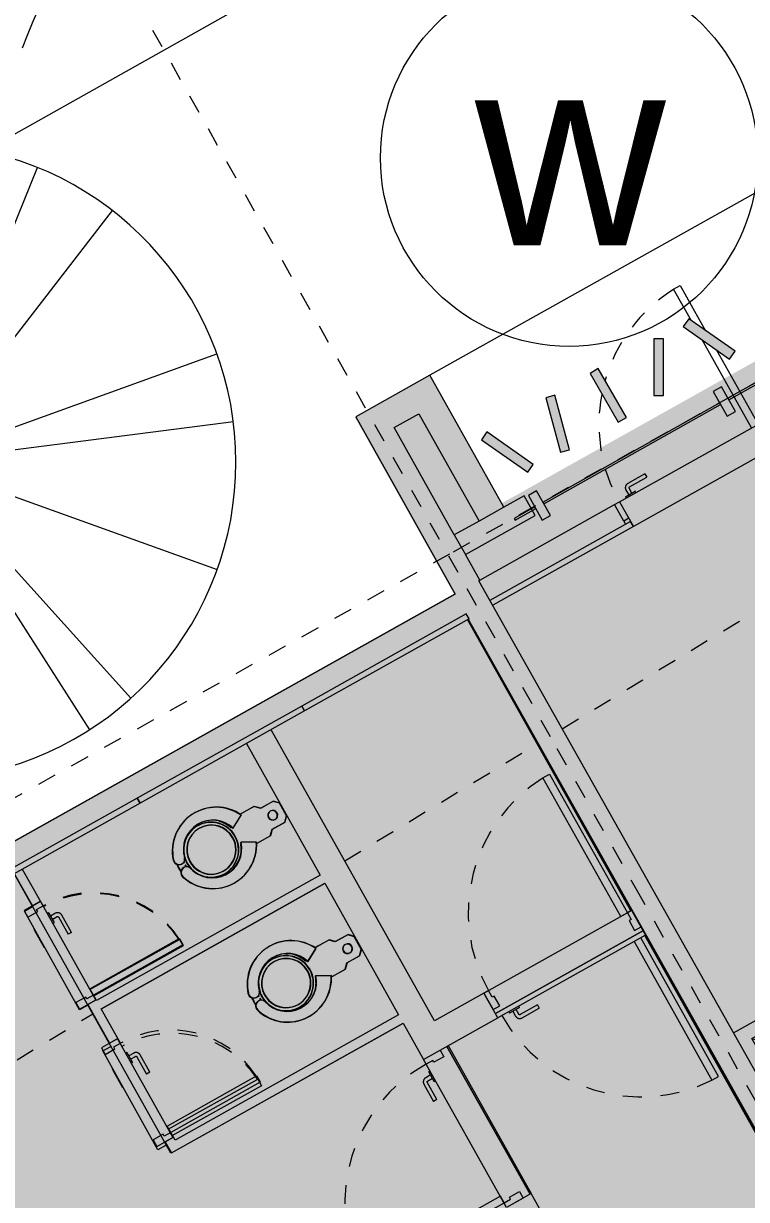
# Model space of a CAD drawing. Header units: metres. Extents: x -16.5 to 80.2, y 17.9 to 114.6.
# Drawn here: x -3.39 to 0.44, y 53.1 to 59.34 of the extents above; entities that cross this region are included whole.
import ezdxf

# ---------------------------------------------------------------- set-up
doc = ezdxf.new("R2010")
doc.units = ezdxf.units.M
for name, pattern in [('IMPORT-HIDDEN2 _2_', [0.023813, 0.015875, -0.007938]), ('LineaDiscontinua-1_5mm', [0.003, 0.0015, -0.0015]), ('LíneaDeRejilla', [0.021, 0.012, -0.003, 0.003, -0.003])]:
    doc.linetypes.add(name, pattern=pattern)
for name, color, linetype, lineweight in [('00_VIA LOCAL LOTE A SEGREGAR', 253, 'Continuous', 5), ('A-DETL-3', 151, 'Continuous', 5), ('A-DETL-GENF', 92, 'Continuous', 5), ('A-GLAZ-CURT', 52, 'Continuous', 9), ('A-GLAZ-CWMG', 51, 'Continuous', 13), ('A-MURO', 113, 'Continuous', 9), ('A-MURO-ACHU', 111, 'Continuous', 9), ('A-PISO', 51, 'Continuous', 9), ('A-PSAJ-ARBOL', 71, 'Continuous', 5), ('A-PUER', 31, 'Continuous', 5), ('A-PUER-MARC', 31, 'Continuous', 5), ('A-VENT', 1, 'Continuous', 5), ('A-VENT-CORT', 52, 'Continuous', 5), ('A-VENT-CORT-MARC', 51, 'Continuous', 5), ('A-WALL', 113, 'Continuous', 18), ('A07-PROYECCION-01', 8, 'IMPORT-HIDDEN2 _2_', 5), ('H-HID-APAR', 6, 'Continuous', 5), ('S-REJI', 1, 'Continuous', 5), ('S-REJI-IDEN', 1, 'Continuous', 5)]:
    doc.layers.add(name, color=color, linetype=linetype, lineweight=lineweight)
doc.styles.add('Arial_5', font='arial.ttf', dxfattribs={"height": 1})

# ---------------------------------------------------------------- blocks, each defined once
blk = doc.blocks.new('Puerta-Batiente-ConVentanaSuperior - 900x2200-HojaConDilataciones_3_-1594236-Nivel 2')
at = {"layer": 'A-PUER'}
for p, q in [((-0.382, 0.919), (-0.422, 0.919)), ((-0.422, 0.919), (-0.422, 0.075)), ((-0.382, 0.075), (-0.382, 0.919))]:
    blk.add_line(p, q, dxfattribs=at)
at = {"layer": 'A-PUER', "linetype": 'LineaDiscontinua-1_5mm'}
blk.add_arc((-0.422, 0.075), 0.844, 360, 87.28354, dxfattribs=at)
blk = doc.blocks.new('Manija-Horizontal-SinCerradura - 120-1587943-Nivel 2')
at = {"layer": 'A-PUER'}
for p, q in [((0.12, 0), (0.12, -0.008)), ((0.18, -0.008), (0.18, 0)), ((0.12, -0.008), (0.124, -0.008)), ((0.18, -0.008), (0.12, -0.008)), ((0.14, -0.008), (0.14, -0.038)), ((0.16, -0.038), (0.16, -0.008)), ((0.27, -0.043), (0.165, -0.043)), ((0.176, -0.008), (0.18, -0.008)), ((0.27, -0.043), (0.27, -0.063)), ((0.165, -0.063), (0.27, -0.063))]:
    blk.add_line(p, q, dxfattribs=at)
at = {"layer": 'A-PUER', "flags": 128}
for points in [[(0.14, -0.038), (0.14, -0.039), (0.1401, -0.04), (0.1402, -0.041), (0.1403, -0.042), (0.1405, -0.043), (0.1407, -0.0439), (0.141, -0.0449), (0.1413, -0.0459), (0.1416, -0.0468), (0.142, -0.0477), (0.1424, -0.0486), (0.1428, -0.0495), (0.1433, -0.0504), (0.1438, -0.0513), (0.1444, -0.0521), (0.1449, -0.0529), (0.1456, -0.0537), (0.1462, -0.0545), (0.1469, -0.0552), (0.1476, -0.0559), (0.1483, -0.0566), (0.1491, -0.0573), (0.1499, -0.0579), (0.1507, -0.0585), (0.1515, -0.059), (0.1523, -0.0596), (0.1532, -0.06), (0.1541, -0.0605), (0.155, -0.0609), (0.1559, -0.0613), (0.1569, -0.0616), (0.1578, -0.062), (0.1588, -0.0622), (0.1598, -0.0624), (0.1608, -0.0626), (0.1617, -0.0628), (0.1627, -0.0629), (0.1637, -0.063), (0.1647, -0.063), (0.165, -0.063)], [(0.165, -0.043), (0.1648, -0.043), (0.1646, -0.043), (0.1644, -0.043), (0.1642, -0.0429), (0.164, -0.0429), (0.1638, -0.0429), (0.1636, -0.0428), (0.1634, -0.0427), (0.1632, -0.0427), (0.1631, -0.0426), (0.1629, -0.0425), (0.1627, -0.0424), (0.1625, -0.0423), (0.1623, -0.0422), (0.1622, -0.0421), (0.162, -0.042), (0.1619, -0.0419), (0.1617, -0.0418), (0.1616, -0.0416), (0.1614, -0.0415), (0.1613, -0.0413), (0.1611, -0.0412), (0.161, -0.041), (0.1609, -0.0409), (0.1608, -0.0407), (0.1607, -0.0405), (0.1606, -0.0404), (0.1605, -0.0402), (0.1604, -0.04), (0.1603, -0.0398), (0.1603, -0.0396), (0.1602, -0.0394), (0.1602, -0.0392), (0.1601, -0.039), (0.1601, -0.0388), (0.16, -0.0387), (0.16, -0.0385), (0.16, -0.0383), (0.16, -0.0381), (0.16, -0.038)]]:
    blk.add_lwpolyline(points, dxfattribs=at)
blk = doc.blocks.new('Puerta-Batiente-HojaLisa - 600x1_400-V44-Nivel 2')
at = {"layer": 'A-PUER'}
for p, q in [((-0.272, -0.569), (-0.272, -0.025)), ((-0.232, -0.025), (-0.232, -0.569)), ((-0.232, -0.569), (-0.272, -0.569))]:
    blk.add_line(p, q, dxfattribs=at)
at = {"layer": 'A-PUER', "linetype": 'LineaDiscontinua-1_5mm'}
blk.add_arc((-0.272, -0.025), 0.544, 274.21673, 0, dxfattribs=at)
at = {"layer": 'A-PUER-MARC'}
for p, q in [((-0.3, 0.025), (-0.3, 0.075)), ((-0.3, 0.075), (0.3, 0.075)), ((0.3, 0.075), (0.3, 0.025))]:
    blk.add_line(p, q, dxfattribs=at)
blk = doc.blocks.new('Manija-Horizontal-SinCerradura - 120-1041475-Nivel 2')
at = {"layer": 'A-PUER'}
for p, q in [((0.27, 0.063), (0.165, 0.063)), ((0.27, 0.063), (0.27, 0.043)), ((0.12, 0.008), (0.12, 0)), ((0.12, 0.008), (0.18, 0.008)), ((0.124, 0.008), (0.12, 0.008)), ((0.14, 0.038), (0.14, 0.008)), ((0.16, 0.008), (0.16, 0.038)), ((0.165, 0.043), (0.27, 0.043)), ((0.18, 0.008), (0.176, 0.008)), ((0.18, 0), (0.18, 0.008))]:
    blk.add_line(p, q, dxfattribs=at)
at = {"layer": 'A-PUER', "flags": 128}
for points in [[(0.165, 0.063), (0.164, 0.063), (0.163, 0.0629), (0.162, 0.0628), (0.161, 0.0627), (0.16, 0.0625), (0.1591, 0.0623), (0.1581, 0.062), (0.1571, 0.0617), (0.1562, 0.0614), (0.1553, 0.061), (0.1544, 0.0606), (0.1535, 0.0602), (0.1526, 0.0597), (0.1517, 0.0592), (0.1509, 0.0586), (0.1501, 0.0581), (0.1493, 0.0574), (0.1485, 0.0568), (0.1478, 0.0561), (0.1471, 0.0554), (0.1464, 0.0547), (0.1457, 0.0539), (0.1451, 0.0531), (0.1445, 0.0523), (0.144, 0.0515), (0.1434, 0.0507), (0.143, 0.0498), (0.1425, 0.0489), (0.1421, 0.048), (0.1417, 0.0471), (0.1414, 0.0461), (0.141, 0.0452), (0.1408, 0.0442), (0.1406, 0.0432), (0.1404, 0.0422), (0.1402, 0.0413), (0.1401, 0.0403), (0.14, 0.0393), (0.14, 0.0383), (0.14, 0.038)], [(0.16, 0.038), (0.16, 0.0382), (0.16, 0.0384), (0.16, 0.0386), (0.1601, 0.0388), (0.1601, 0.039), (0.1601, 0.0392), (0.1602, 0.0394), (0.1603, 0.0396), (0.1603, 0.0398), (0.1604, 0.0399), (0.1605, 0.0401), (0.1606, 0.0403), (0.1607, 0.0405), (0.1608, 0.0407), (0.1609, 0.0408), (0.161, 0.041), (0.1611, 0.0411), (0.1612, 0.0413), (0.1614, 0.0414), (0.1615, 0.0416), (0.1617, 0.0417), (0.1618, 0.0419), (0.162, 0.042), (0.1621, 0.0421), (0.1623, 0.0422), (0.1625, 0.0423), (0.1626, 0.0424), (0.1628, 0.0425), (0.163, 0.0426), (0.1632, 0.0427), (0.1634, 0.0427), (0.1636, 0.0428), (0.1638, 0.0428), (0.164, 0.0429), (0.1642, 0.0429), (0.1643, 0.043), (0.1645, 0.043), (0.1647, 0.043), (0.1649, 0.043), (0.165, 0.043)]]:
    blk.add_lwpolyline(points, dxfattribs=at)
blk = doc.blocks.new('Manija-Horizontal-SinCerradura - 120-V15-Nivel 2')
at = {"layer": 'A-PUER'}
for p in [(0.27, -0.0601), (0.165, -0.063)]:
    blk.add_line(p, (0.27, -0.063), dxfattribs=at)
at = {"layer": 'A-PUER', "flags": 128}
blk.add_lwpolyline([(0.1532, -0.06), (0.1541, -0.0605), (0.155, -0.0609), (0.1559, -0.0613), (0.1569, -0.0616), (0.1578, -0.062), (0.1588, -0.0622), (0.1598, -0.0624), (0.1608, -0.0626), (0.1617, -0.0628), (0.1627, -0.0629), (0.1637, -0.063), (0.1647, -0.063), (0.165, -0.063)], dxfattribs=at)
blk = doc.blocks.new('M_Water Closet - Flush Valve - Floor Mounted - Public - 6_1 Lpf-V47-Nivel 2')
at = {"layer": 'H-HID-APAR'}
for p, q in [((-0.0381, 0), (-0.0635, -0.0254)), ((-0.0635, -0.0254), (-0.0635, -0.1016)), ((0.0635, -0.0254), (0.0381, 0)), ((0.0635, -0.1016), (0.0635, -0.0254)), ((-0.0635, -0.1016), (-0.0889, -0.127)), ((0.0889, -0.127), (0.0635, -0.1016)), ((-0.0889, -0.127), (-0.0889, -0.2127)), ((0.0889, -0.2127), (0.0889, -0.127)), ((-0.0429, -0.281), (-0.0825, -0.2088)), ((0.0826, -0.2088), (0.0429, -0.281)), ((-0.0063, -0.5968), (-0.0127, -0.5964))]:
    blk.add_line(p, q, dxfattribs=at)
at = {"layer": 'H-HID-APAR', "flags": 128}
for points in [[(-0.1113, -0.3249), (-0.1072, -0.3211), (-0.1025, -0.3169), (-0.0975, -0.3129), (-0.0924, -0.3091), (-0.0872, -0.3055), (-0.0818, -0.3021), (-0.0763, -0.299), (-0.0707, -0.296), (-0.065, -0.2933), (-0.0591, -0.2908), (-0.0532, -0.2886), (-0.0508, -0.2877)], [(0.0508, -0.2877), (0.0568, -0.2899), (0.0627, -0.2923), (0.0684, -0.2949), (0.0741, -0.2978), (0.0797, -0.3008), (0.0851, -0.3041), (0.0904, -0.3076), (0.0955, -0.3114), (0.1005, -0.3153), (0.1054, -0.3194), (0.11, -0.3237)], [(0.0142, -0.5962), (0.0089, -0.5967), (0.0025, -0.5969)]]:
    blk.add_lwpolyline(points, dxfattribs=at)
at = {"layer": 'H-HID-APAR'}
for centre, radius, start, end in [((0, -0.0635), 0.0254, 360, 180), ((0, -0.0635), 0.0254, 180, 360), ((0.0187, -0.4177), 0.2322, 115.8609, 252.57414), ((-0.0187, -0.4177), 0.2322, 287.42586, 64.1391), ((0.0024, -0.4294), 0.1552, 106.96329, 257.03671), ((0, -0.4382), 0.146, 0, 180), ((0, -0.4366), 0.1302, 90, 270), ((0, -0.4382), 0.1461, 119.33845, 123.43346), ((0, -0.4382), 0.1461, 104.04286, 108.5788), ((0, -0.4366), 0.1302, 270, 90), ((-0.0024, -0.4294), 0.1552, 282.96329, 73.03671), ((0, -0.4382), 0.146, 71.4212, 75.95714), ((0, -0.4382), 0.146, 56.56654, 61.88106), ((0, -0.4382), 0.1461, 146.59153, 151.90112), ((0, -0.4382), 0.1461, 132.2685, 137.75398), ((0, -0.4382), 0.146, 42.24602, 47.7315), ((0, -0.4382), 0.146, 28.09888, 33.40847), ((0, -0.4382), 0.1461, 161.44192, 165.97071), ((0, -0.4382), 0.1461, 14.02929, 18.55808), ((0, -0.4382), 0.1461, 180, 238.35838), ((0, -0.4382), 0.146, 301.64162, 0), ((0, -0.4382), 0.1461, 240.61494, 251.15914), ((-0.0416, -0.61), 0.0307, 252.57414, 72.57414), ((0, -0.4382), 0.146, 255.85513, 284.14487), ((0.0416, -0.61), 0.0307, 107.42586, 287.42586), ((0, -0.4382), 0.146, 288.84086, 299.38506), ((0, -0.4382), 0.1968, 263.5978, 276.4022)]:
    blk.add_arc(centre, radius, start, end, dxfattribs=at)
blk = doc.blocks.new('M_Water Closet - Flush Valve - Floor Mounted - Public - 6_1 Lpf-V48-Nivel 2')
at = {"layer": 'H-HID-APAR'}
for p, q in [((-0.0381, 0), (-0.0635, -0.0254)), ((-0.0635, -0.0254), (-0.0635, -0.1016)), ((0.0635, -0.0254), (0.0381, 0)), ((0.0635, -0.1016), (0.0635, -0.0254)), ((-0.0635, -0.1016), (-0.0889, -0.127)), ((0.0889, -0.127), (0.0635, -0.1016)), ((-0.0889, -0.127), (-0.0889, -0.2127)), ((0.0889, -0.2127), (0.0889, -0.127)), ((-0.0429, -0.281), (-0.0825, -0.2088)), ((0.0826, -0.2088), (0.0429, -0.281)), ((-0.0063, -0.5968), (-0.0127, -0.5964))]:
    blk.add_line(p, q, dxfattribs=at)
at = {"layer": 'H-HID-APAR', "flags": 128}
for points in [[(-0.1113, -0.3249), (-0.1072, -0.3211), (-0.1025, -0.3169), (-0.0975, -0.3129), (-0.0924, -0.3091), (-0.0872, -0.3055), (-0.0818, -0.3021), (-0.0763, -0.299), (-0.0707, -0.296), (-0.065, -0.2933), (-0.0591, -0.2908), (-0.0532, -0.2886), (-0.0508, -0.2877)], [(0.0508, -0.2877), (0.0568, -0.2899), (0.0627, -0.2923), (0.0684, -0.2949), (0.0741, -0.2978), (0.0797, -0.3008), (0.0851, -0.3041), (0.0904, -0.3076), (0.0955, -0.3114), (0.1005, -0.3153), (0.1054, -0.3194), (0.11, -0.3237)], [(0.0142, -0.5962), (0.0089, -0.5967), (0.0025, -0.5969)]]:
    blk.add_lwpolyline(points, dxfattribs=at)
at = {"layer": 'H-HID-APAR'}
for centre, radius, start, end in [((0, -0.0635), 0.0254, 360, 180), ((0, -0.0635), 0.0254, 180, 360), ((0.0187, -0.4177), 0.2322, 115.8609, 252.57414), ((-0.0187, -0.4177), 0.2322, 287.42586, 64.1391), ((0.0024, -0.4294), 0.1552, 106.96329, 257.03671), ((0, -0.4382), 0.146, 0, 180), ((0, -0.4366), 0.1302, 90, 270), ((0, -0.4382), 0.1461, 118.11894, 122.92258), ((0, -0.4382), 0.1461, 104.04286, 108.5788), ((0, -0.4366), 0.1302, 270, 90), ((-0.0024, -0.4294), 0.1552, 282.96329, 73.03671), ((0, -0.4382), 0.146, 71.4212, 75.95714), ((0, -0.4382), 0.146, 56.56654, 61.88106), ((0, -0.4382), 0.1461, 146.59153, 151.90112), ((0, -0.4382), 0.1461, 132.2685, 137.75398), ((0, -0.4382), 0.146, 42.24602, 47.7315), ((0, -0.4382), 0.1461, 28.09888, 33.40847), ((0, -0.4382), 0.1461, 161.44192, 165.97071), ((0, -0.4382), 0.1461, 14.02929, 18.55808), ((0, -0.4382), 0.1461, 180, 238.35838), ((0, -0.4382), 0.146, 301.64162, 0), ((0, -0.4382), 0.1461, 240.61494, 251.15914), ((-0.0416, -0.61), 0.0307, 252.57414, 72.57414), ((0, -0.4382), 0.146, 255.85513, 283.53481), ((0.0416, -0.61), 0.0307, 107.42586, 287.42586), ((0, -0.4382), 0.146, 288.84086, 299.38506), ((0, -0.4382), 0.1968, 263.5978, 276.4022)]:
    blk.add_arc(centre, radius, start, end, dxfattribs=at)
blk = doc.blocks.new('Puerta-Batiente-HojaLisa - 900x2200-V53-Nivel 2')
at = {"layer": 'A-PUER'}
for p, q in [((-0.422, -0.5285), (-0.422, -0.075)), ((-0.382, -0.075), (-0.382, -0.6115)), ((-0.422, -0.919), (-0.422, -0.6436)), ((-0.382, -0.7267), (-0.382, -0.919)), ((-0.382, -0.919), (-0.422, -0.919))]:
    blk.add_line(p, q, dxfattribs=at)
at = {"layer": 'A-PUER', "linetype": 'LineaDiscontinua-1_5mm'}
for start, end in [(319.96532, 0), (272.71646, 315.10172)]:
    blk.add_arc((-0.422, -0.075), 0.844, start, end, dxfattribs=at)
at = {"layer": 'A-PUER-MARC'}
for p, q in [((0.4197, 0.025), (0.45, 0.025)), ((0.45, 0.025), (0.45, -0.075)), ((0.45, -0.075), (0.4197, -0.075))]:
    blk.add_line(p, q, dxfattribs=at)
blk = doc.blocks.new('Ventana-1Cuerpo-Proyectante - 1000x500-1741206-Nivel 2')
at = {"layer": 'A-VENT'}
for p, q in [((-0.5, 0.075), (0.3551, 0.075)), ((-0.5, 0.075), (-0.5, 0.045)), ((-0.5, 0.045), (0.3552, 0.045))]:
    blk.add_line(p, q, dxfattribs=at)
blk = doc.blocks.new('M_Shower Stall-2D - poceta canecas-1754434-Nivel 2')
at = {"layer": 'H-HID-APAR'}
for p, q in [((0.0045, 0.8), (0.8, 0.8)), ((0.8, 0.8), (0.8, 0)), ((0.075, 0.725), (0.3711, 0.4289)), ((0.075, 0.075), (0.075, 0.725)), ((0.075, 0.725), (0.725, 0.725)), ((0.725, 0.725), (0.4289, 0.4289)), ((0.725, 0.725), (0.725, 0.075)), ((0.3724, 0.3724), (0.075, 0.075)), ((0.4276, 0.3724), (0.725, 0.075)), ((0.725, 0.075), (0.075, 0.075)), ((0.8, 0), (0.0058, 0))]:
    blk.add_line(p, q, dxfattribs=at)
for start, end in [(360, 180), (180, 360)]:
    blk.add_arc((0.4, 0.4), 0.04, start, end, dxfattribs=at)
blk = doc.blocks.new('DISPOSICIÓN URBANA JARDIN_dwg-1215257-Nivel 2')
at = {"layer": '00_VIA LOCAL LOTE A SEGREGAR', "color": 254}
blk.add_arc((46.4035, 69.3806), 7, 151.48686, 188.62889, dxfattribs=at)
at = {"layer": 'A07-PROYECCION-01', "color": 254}
for p, q in [((43.7807, 66.6664), (44.6106, 68.2069)), ((43.1406, 65.478), (43.7074, 66.5302)), ((41.7025, 62.8084), (42.399, 64.1014))]:
    blk.add_line(p, q, dxfattribs=at)
blk = doc.blocks.new('M_RPC Tree - Deciduous - Scarlet Oak - 6 mts-V100-Nivel 2')
at = {"layer": 'A-PSAJ-ARBOL'}
for q in [(-0.2391, 1.6695), (-0.5395, 1.5979), (0.6341, 1.5628), (-0.8483, 1.4577), (1.0322, 1.3338), (-1.3227, 1.0464), (-1.4088, 0.9271), (1.5855, 0.5751), (1.6727, 0.2154), (-1.6084, -0.4832), (-1.2773, -1.1013), (-1.1555, -1.2285), (-0.2396, -1.6694), (0.9105, -1.4196), (1.1293, -1.2526), (1.5873, -0.5699)]:
    blk.add_line((0, 0), q, dxfattribs=at)
for start, end in [(360, 162.8854), (197.1146, 360)]:
    blk.add_arc((0, 0), 1.6865, start, end, dxfattribs=at)
blk = doc.blocks.new('Puerta-Batiente-HojaLisa - 900x2200-V89-Nivel 2')
at = {"layer": 'A-PUER'}
for p, q in [((-0.422, -0.919), (-0.422, -0.075)), ((-0.422, -0.075), (-0.382, -0.075)), ((-0.382, -0.075), (-0.382, -0.919)), ((-0.382, -0.919), (-0.422, -0.919))]:
    blk.add_line(p, q, dxfattribs=at)
at = {"layer": 'A-PUER', "linetype": 'LineaDiscontinua-1_5mm'}
blk.add_arc((-0.422, -0.075), 0.844, 272.71646, 0, dxfattribs=at)
at = {"layer": 'A-PUER-MARC', "lineweight": 9}
for p, q in [((-0.41, 0.025), (-0.45, 0.025)), ((-0.45, 0.025), (-0.45, -0.075)), ((-0.41, -0.035), (-0.41, 0.025)), ((0.45, 0.025), (0.41, 0.025)), ((0.41, 0.025), (0.41, -0.035)), ((0.45, -0.075), (0.45, 0.025)), ((-0.422, -0.075), (-0.422, -0.035)), ((-0.422, -0.035), (-0.41, -0.035)), ((0.41, -0.035), (0.422, -0.035)), ((0.422, -0.035), (0.422, -0.075)), ((-0.45, -0.075), (-0.422, -0.075)), ((0.422, -0.075), (0.45, -0.075))]:
    blk.add_line(p, q, dxfattribs=at)
blk = doc.blocks.new('Puerta-Batiente-HojaLisa - 900x2200-V88-Nivel 2')
at = {"layer": 'A-PUER'}
for p, q in [((-0.382, 0.919), (-0.422, 0.919)), ((-0.422, 0.919), (-0.422, 0.075)), ((-0.382, 0.075), (-0.382, 0.919)), ((-0.422, 0.075), (-0.382, 0.075))]:
    blk.add_line(p, q, dxfattribs=at)
at = {"layer": 'A-PUER', "linetype": 'LineaDiscontinua-1_5mm'}
blk.add_arc((-0.422, 0.075), 0.844, 360, 87.28354, dxfattribs=at)
at = {"layer": 'A-PUER-MARC', "lineweight": 9}
for p, q in [((-0.45, -0.025), (-0.45, 0.075)), ((-0.45, 0.075), (-0.422, 0.075)), ((-0.422, 0.075), (-0.422, 0.035)), ((0.422, 0.035), (0.422, 0.075)), ((0.422, 0.075), (0.45, 0.075)), ((0.45, 0.075), (0.45, -0.025)), ((-0.422, 0.035), (-0.41, 0.035)), ((-0.41, 0.035), (-0.41, -0.025)), ((0.41, 0.035), (0.422, 0.035)), ((0.41, -0.025), (0.41, 0.035)), ((-0.41, -0.025), (-0.45, -0.025)), ((0.45, -0.025), (0.41, -0.025))]:
    blk.add_line(p, q, dxfattribs=at)
blk = doc.blocks.new('Puerta-Batiente-HojaLisa - 600x1_400-V112-Nivel 2')
at = {"layer": 'A-PUER'}
for p, q in [((-0.272, -0.569), (-0.272, -0.025)), ((-0.272, -0.025), (-0.232, -0.025)), ((-0.232, -0.025), (-0.232, -0.569)), ((-0.232, -0.569), (-0.272, -0.569))]:
    blk.add_line(p, q, dxfattribs=at)
at = {"layer": 'A-PUER', "linetype": 'LineaDiscontinua-1_5mm'}
blk.add_arc((-0.272, -0.025), 0.544, 274.21673, 0, dxfattribs=at)
at = {"layer": 'A-PUER-MARC', "lineweight": 9}
for p, q in [((-0.26, 0.075), (-0.3, 0.075)), ((-0.3, 0.075), (-0.3, -0.025)), ((-0.26, 0.015), (-0.26, 0.075)), ((0.3, 0.075), (0.26, 0.075)), ((0.26, 0.075), (0.26, 0.015)), ((0.3, -0.025), (0.3, 0.075)), ((-0.272, -0.025), (-0.272, 0.015)), ((-0.272, 0.015), (-0.26, 0.015)), ((0.26, 0.015), (0.272, 0.015)), ((0.272, 0.015), (0.272, -0.025)), ((-0.3, -0.025), (-0.272, -0.025)), ((0.272, -0.025), (0.3, -0.025))]:
    blk.add_line(p, q, dxfattribs=at)
blk = doc.blocks.new('M_Water Closet - Flush Valve - Floor Mounted - Public - 6_1 Lpf-V123-Nivel 2')
at = {"layer": 'H-HID-APAR'}
for p, q in [((-0.0381, 0), (-0.0635, -0.0254)), ((-0.0635, -0.0254), (-0.0635, -0.1016)), ((0.0381, 0), (-0.0381, 0)), ((0.0635, -0.0254), (0.0381, 0)), ((0.0635, -0.1016), (0.0635, -0.0254)), ((-0.0635, -0.1016), (-0.0889, -0.127)), ((0.0889, -0.127), (0.0635, -0.1016)), ((-0.0889, -0.127), (-0.0889, -0.2127)), ((0.0889, -0.2127), (0.0889, -0.127)), ((-0.0429, -0.281), (-0.0825, -0.2088)), ((0.0826, -0.2088), (0.0429, -0.281)), ((-0.0063, -0.5968), (-0.0127, -0.5964))]:
    blk.add_line(p, q, dxfattribs=at)
at = {"layer": 'H-HID-APAR', "flags": 128}
for points in [[(-0.1113, -0.3249), (-0.1072, -0.3211), (-0.1025, -0.3169), (-0.0975, -0.3129), (-0.0924, -0.3091), (-0.0872, -0.3055), (-0.0818, -0.3021), (-0.0763, -0.299), (-0.0707, -0.296), (-0.065, -0.2933), (-0.0591, -0.2908), (-0.0532, -0.2886), (-0.0508, -0.2877)], [(0.0508, -0.2877), (0.0568, -0.2899), (0.0627, -0.2923), (0.0684, -0.2949), (0.0741, -0.2978), (0.0797, -0.3008), (0.0851, -0.3041), (0.0904, -0.3076), (0.0955, -0.3114), (0.1005, -0.3153), (0.1054, -0.3194), (0.11, -0.3237)], [(0.0142, -0.5962), (0.0089, -0.5967), (0.0025, -0.5969)]]:
    blk.add_lwpolyline(points, dxfattribs=at)
at = {"layer": 'H-HID-APAR'}
for centre, radius, start, end in [((0, -0.0635), 0.0254, 360, 180), ((0, -0.0635), 0.0254, 180, 360), ((0.0187, -0.4177), 0.2322, 115.8609, 252.57414), ((-0.0187, -0.4177), 0.2322, 287.42586, 64.1391), ((0.0024, -0.4294), 0.1552, 106.96329, 257.03671), ((0, -0.4382), 0.146, 0, 180), ((0, -0.4366), 0.1302, 90, 270), ((0, -0.4382), 0.1461, 118.44393, 123.43346), ((0, -0.4382), 0.1461, 104.04286, 108.5788), ((0, -0.4366), 0.1302, 270, 90), ((-0.0024, -0.4294), 0.1552, 282.96329, 73.03671), ((0, -0.4382), 0.146, 71.4212, 75.95714), ((0, -0.4382), 0.146, 56.56654, 61.88106), ((0, -0.4382), 0.1461, 146.59153, 151.90112), ((0, -0.4382), 0.1461, 132.2685, 137.75398), ((0, -0.4382), 0.146, 42.24602, 47.7315), ((0, -0.4382), 0.146, 28.09888, 33.40847), ((0, -0.4382), 0.1461, 161.44192, 165.97071), ((0, -0.4382), 0.1461, 14.02929, 18.55808), ((0, -0.4382), 0.1461, 180, 238.35838), ((0, -0.4382), 0.146, 301.64162, 0), ((0, -0.4382), 0.1461, 240.61494, 251.15914), ((-0.0416, -0.61), 0.0307, 252.57414, 72.57414), ((0, -0.4382), 0.146, 255.85513, 284.14487), ((0.0416, -0.61), 0.0307, 107.42586, 287.42586), ((0, -0.4382), 0.146, 288.84086, 299.38506), ((0, -0.4382), 0.1968, 263.5978, 276.4022)]:
    blk.add_arc(centre, radius, start, end, dxfattribs=at)
blk = doc.blocks.new('M_Water Closet - Flush Valve - Floor Mounted - Public - 6_1 Lpf-V124-Nivel 2')
at = {"layer": 'H-HID-APAR'}
for p, q in [((-0.0381, 0), (-0.0635, -0.0254)), ((-0.0635, -0.0254), (-0.0635, -0.1016)), ((0.0381, 0), (-0.0381, 0)), ((0.0635, -0.0254), (0.0381, 0)), ((0.0635, -0.1016), (0.0635, -0.0254)), ((-0.0635, -0.1016), (-0.0889, -0.127)), ((0.0889, -0.127), (0.0635, -0.1016)), ((-0.0889, -0.127), (-0.0889, -0.2127)), ((0.0889, -0.2127), (0.0889, -0.127)), ((-0.0429, -0.281), (-0.0825, -0.2088)), ((0.0826, -0.2088), (0.0429, -0.281)), ((-0.0063, -0.5968), (-0.0127, -0.5964))]:
    blk.add_line(p, q, dxfattribs=at)
at = {"layer": 'H-HID-APAR', "flags": 128}
for points in [[(-0.1113, -0.3249), (-0.1072, -0.3211), (-0.1025, -0.3169), (-0.0975, -0.3129), (-0.0924, -0.3091), (-0.0872, -0.3055), (-0.0818, -0.3021), (-0.0763, -0.299), (-0.0707, -0.296), (-0.065, -0.2933), (-0.0591, -0.2908), (-0.0532, -0.2886), (-0.0508, -0.2877)], [(0.0508, -0.2877), (0.0568, -0.2899), (0.0627, -0.2923), (0.0684, -0.2949), (0.0741, -0.2978), (0.0797, -0.3008), (0.0851, -0.3041), (0.0904, -0.3076), (0.0955, -0.3114), (0.1005, -0.3153), (0.1054, -0.3194), (0.11, -0.3237)], [(0.0142, -0.5962), (0.0089, -0.5967), (0.0025, -0.5969)]]:
    blk.add_lwpolyline(points, dxfattribs=at)
at = {"layer": 'H-HID-APAR'}
for centre, radius, start, end in [((0, -0.0635), 0.0254, 360, 180), ((0, -0.0635), 0.0254, 180, 360), ((0.0187, -0.4177), 0.2322, 115.8609, 252.57414), ((-0.0187, -0.4177), 0.2322, 287.42586, 51.71041), ((-0.0187, -0.4177), 0.2322, 51.71062, 64.1391), ((0.0024, -0.4294), 0.1552, 106.96329, 257.03671), ((0, -0.4382), 0.146, 0, 180), ((0, -0.4366), 0.1302, 90, 270), ((0, -0.4382), 0.1461, 118.11894, 123.43346), ((0, -0.4382), 0.1461, 104.04286, 108.5788), ((0, -0.4366), 0.1302, 270, 90), ((-0.0024, -0.4294), 0.1552, 282.96329, 73.03671), ((0, -0.4382), 0.146, 71.4212, 75.95714), ((0, -0.4382), 0.146, 56.73822, 61.88106), ((0, -0.4382), 0.1461, 146.59153, 151.90112), ((0, -0.4382), 0.1461, 132.2685, 137.75398), ((0, -0.4382), 0.146, 42.24602, 47.7315), ((0, -0.4382), 0.146, 28.09888, 33.40847), ((0, -0.4382), 0.1461, 161.44192, 165.97071), ((0, -0.4382), 0.1461, 14.02929, 18.55808), ((0, -0.4382), 0.1461, 180, 238.35838), ((0, -0.4382), 0.146, 301.64162, 0), ((0, -0.4382), 0.1461, 240.61494, 251.15914), ((-0.0416, -0.61), 0.0307, 252.57414, 72.57414), ((0, -0.4382), 0.1461, 255.85513, 282.98475), ((0.0416, -0.61), 0.0307, 107.42586, 287.42586), ((0, -0.4382), 0.146, 288.84086, 299.38506), ((0, -0.4382), 0.1968, 263.5978, 276.4022)]:
    blk.add_arc(centre, radius, start, end, dxfattribs=at)
blk = doc.blocks.new('Panel de sistema - Vidrio-10-1532750-Nivel 2')
at = {"layer": 'A-GLAZ-CURT'}
for p, q in [((0.5375, 0.005), (-0.5375, 0.005)), ((-0.5375, 0.005), (-0.5375, -0.005)), ((0.5375, -0.005), (0.5375, 0.005)), ((-0.5375, -0.005), (0.5375, -0.005))]:
    blk.add_line(p, q, dxfattribs=at)
blk = doc.blocks.new('Panel de sistema - Vidrio-10-1633572-Nivel 2')
at = {"layer": 'A-GLAZ-CURT'}
for p, q in [((0.063, 0.005), (-0.063, 0.005)), ((-0.063, 0.005), (-0.063, -0.005)), ((0.063, -0.005), (0.063, 0.005)), ((-0.063, -0.005), (0.063, -0.005))]:
    blk.add_line(p, q, dxfattribs=at)
blk = doc.blocks.new('Montante rectangular - 50x150-1351318-Nivel 2')
at = {"layer": 'A-GLAZ-CWMG'}
for p, q in [((-0.025, 0.075), (0.025, 0.075)), ((-0.025, -0.075), (-0.025, 0.075)), ((0.025, 0.075), (0.025, -0.075)), ((0.025, -0.075), (-0.025, -0.075))]:
    blk.add_line(p, q, dxfattribs=at)
blk = doc.blocks.new('Ventana-1Cuerpo-Proyectante - 1000x500-1742395-Nivel 2')
at = {"layer": 'A-VENT'}
for p, q in [((-0.5, -0.045), (-0.5, -0.075)), ((0.5, -0.045), (-0.5, -0.045)), ((0.5, -0.075), (0.5, -0.045)), ((0.5, -0.075), (-0.5, -0.075))]:
    blk.add_line(p, q, dxfattribs=at)
blk = doc.blocks.new('Grid - 4mm-563819-Nivel 2')
at = {"layer": 'S-REJI-IDEN'}
blk.add_circle((0, 0), 0.004, dxfattribs=at)

msp = doc.modelspace()

# ---------------------------------------------------------------- hatches: boundary and pattern name
at = {"layer": 'A-DETL-GENF'}
h = msp.add_hatch(color=254, dxfattribs=at)
h.paths.add_polyline_path([(2.2039, 47.6436), (8.542, 51.1964), (9.2159, 49.994), (10.8351, 50.9017), (10.8351, 52.4818), (16.9634, 55.9169), (17.3662, 55.9154), (17.3663, 54.6169), (19.1662, 54.6169), (19.1681, 55.9169), (29.6162, 55.9158), (29.6166, 54.6169), (31.4162, 54.6169), (31.4177, 55.9169), (47.3615, 55.9158), (47.3616, 54.6169), (49.1615, 54.6169), (49.1615, 55.9169), (51.039, 55.9171), (51.0366, 72.1527), (49.7086, 74.5218), (54.2865, 77.0957), (54.2865, 80.6577), (53.939, 80.463), (53.9265, 80.4853), (53.1644, 80.0453), (53.1644, 80.0453), (53.1471, 80.0353), (53.154, 80.0229), (52.1102, 79.4367), (51.7469, 79.2269), (49.8147, 82.674), (48.739, 82.0686), (51.4108, 77.3164), (51.3995, 77.3099), (51.4108, 77.2898), (49.8237, 76.4001), (48.2224, 75.4756), (48.211, 75.4961), (42.0177, 72.0245), (42.0423, 71.9805), (41.9115, 71.9072), (41.8868, 71.9512), (31.2011, 65.9612), (31.2059, 65.9526), (28.4843, 64.427), (28.4662, 64.4594), (21.8377, 60.7437), (21.8607, 60.7028), (19.1565, 59.1871), (19.1335, 59.228), (19.1219, 59.2218), (18.4977, 60.3327), (17.1569, 59.5803), (17.7921, 58.4449), (8.6765, 53.3352), (8.04, 54.4707), (6.4699, 53.5905), (7.1063, 52.4551), (2.5119, 49.8804), (2.5085, 49.8865), (2.4976, 49.8804), (-0.1047, 54.5229), (-0.8872, 54.0843), (-0.8745, 54.0617), (-1.1446, 53.9103), (-0.7032, 53.126), (-0.6967, 53.1296), (0.1168, 51.6783), (0.1128, 51.676), (0.5543, 50.8917), (0.5569, 50.8932), (1.4566, 49.2882), (1.3237, 49.2137), (2.197, 47.6558)], flags=0)
h.paths.add_polyline_path([(44.0365, 57.7169), (20.1191, 57.7169), (47.9523, 73.3171), (49.2262, 71.0513), (49.1615, 71.0149), (49.1614, 57.7169), (44.0391, 57.7169)], flags=0)
h.paths.add_polyline_path([(43.6888, 73.1332), (45.2153, 73.9889), (44.6286, 75.0357), (43.102, 74.18), (43.6644, 73.1767)], flags=0)
h = msp.add_hatch(color=7, dxfattribs=at)
h.paths.add_polyline_path([(2.4976, 49.8804), (2.5085, 49.8865), (-1.0314, 56.1763), (-1.027, 56.1788), (-1.0418, 56.2048), (-1.0461, 56.2024), (2.4386, 49.9856)], flags=0)
h.paths.add_polyline_path([(2.5695, 50.084), (6.9021, 52.5126), (6.7791, 52.7321), (6.91, 52.8054), (6.4699, 53.5905), (8.04, 54.4707), (8.4801, 53.6856), (8.6109, 53.7589), (8.734, 53.5394), (13.0955, 55.9842), (9.5006, 62.3975), (9.6314, 62.4708), (13.2263, 56.0576), (17.5879, 58.5024), (17.4648, 58.7219), (17.5957, 58.7953), (17.1569, 59.5811), (18.4981, 60.3346), (15.3826, 65.8927), (3.35, 59.1479), (4.7476, 56.6546), (4.6167, 56.5813), (3.2191, 59.0745), (-0.8545, 56.791), (-0.8444, 56.7702), (-0.974, 56.6975), (-1.293, 57.2665), (-1.4239, 57.1932), (-0.9696, 56.3829), (-0.9742, 56.3803), (2.546, 50.1256)], flags=0)
h.paths.add_polyline_path([(5.8954, 54.3002), (5.0079, 55.8834), (5.1387, 55.9568), (6.0262, 54.3736), (5.9442, 54.3276)], flags=0)
h.paths.add_polyline_path([(7.6, 55.2557), (6.2724, 57.624), (6.4033, 57.6974), (7.7308, 55.3291)], flags=0)
h.paths.add_polyline_path([(-1.1048, 56.3071), (-1.1005, 56.3095), (-1.6281, 57.2507), (-1.6324, 57.2483), (-1.1049, 56.3072)], flags=0)
h.paths.add_polyline_path([(5.8812, 58.3219), (4.9788, 59.9319), (5.1096, 60.0052), (6.0121, 58.3952), (5.9685, 58.3708)], flags=0)
h.paths.add_polyline_path([(16.5847, 60.2921), (15.2571, 62.6604), (15.388, 62.7337), (16.7155, 60.3654), (16.6336, 60.3195)], flags=0)
h.paths.add_polyline_path([(14.866, 63.3582), (13.9633, 64.9686), (14.0941, 65.042), (14.9968, 63.4316), (14.9096, 63.3827)], flags=0)
h = msp.add_hatch(color=7, dxfattribs=at)
h.paths.add_polyline_path([(-1.8027, 47.6332), (1.2524, 49.3457), (0.8661, 50.0348), (-0.3146, 49.3729), (-0.2219, 49.2082), (-0.2654, 49.1837), (-0.3891, 49.4035), (-0.3455, 49.428), (-0.3391, 49.4165), (0.8417, 50.0784), (0.4505, 50.7762), (-0.7315, 50.1137), (-0.6398, 49.9509), (-0.6834, 49.9263), (-0.7996, 50.1328), (0.5534, 50.8932), (0.1128, 51.676), (-0.014, 51.6049), (-0.2297, 51.9897), (-0.4125, 51.8873), (-0.437, 51.9309), (-0.2541, 52.0333), (-0.7542, 52.9255), (-1.462, 52.5292), (-0.936, 51.5941), (-1.9158, 51.0487), (-3.2953, 50.296), (-2.5361, 48.9416), (-2.0865, 49.1937), (-2.062, 49.1501), (-2.5117, 48.898), (-2.1694, 48.2874), (-1.7273, 48.5353), (-1.7028, 48.4916), (-2.1449, 48.2438), (-1.8108, 47.6477)], flags=0)
h.paths.add_polyline_path([(1.4566, 49.2882), (1.4566, 49.2885), (1.4565, 49.2883)], flags=0)
h.paths.add_polyline_path([(-3.3686, 50.4269), (-1.9006, 51.2279), (-2.4255, 52.1616), (-0.7032, 53.126), (-1.1446, 53.9103), (-1.2676, 53.8413), (-1.3758, 54.0343), (-2.6052, 53.3452), (-2.6385, 53.4044), (-2.5949, 53.4289), (-2.5861, 53.4132), (-1.4002, 54.0779), (-1.7914, 54.7758), (-2.9785, 54.1104), (-2.8892, 53.9518), (-2.9328, 53.9273), (-3.0484, 54.1327), (-3.0048, 54.1572), (-3.003, 54.154), (-1.8159, 54.8194), (-2.2071, 55.5173), (-2.0762, 55.5906), (-1.2101, 54.0455), (-0.9479, 54.1926), (-0.8872, 54.0843), (-0.1056, 54.5245), (-1.0462, 56.2024), (-3.6585, 54.7381), (-3.6438, 54.7119), (-5.2619, 53.8044), (-3.8824, 51.3434), (-3.7064, 51.4422), (-3.682, 51.3986), (-3.858, 51.2998), (-3.3752, 50.4385)], flags=0)
h.paths.add_polyline_path([(-2.6562, 50.8271), (-3.134, 51.677), (-3.0904, 51.7015), (-2.6126, 50.8516), (-2.6518, 50.8295)], flags=0)
h.paths.add_polyline_path([(-1.7199, 51.2125), (-1.0043, 51.6132), (-1.5056, 52.5048), (-2.2211, 52.1041), (-1.728, 51.227)], flags=0)
h.paths.add_polyline_path([(-3.1588, 51.6923), (-3.1832, 51.7359), (-2.9576, 51.8626), (-2.9331, 51.819), (-3.1413, 51.7021)], flags=0)
h.paths.add_polyline_path([(-4.5748, 54.3276), (-3.7025, 54.8166), (-3.7171, 54.8427), (-4.5894, 54.3537)], flags=0)
h.paths.add_polyline_path([(-3.3427, 54.6555), (-3.4378, 54.8246), (-3.3942, 54.8491), (-3.2991, 54.6801)], flags=0)
at = {"layer": 'A-MURO-ACHU'}
for points in [[(0.355, 57.557), (0.3836, 57.5979), (0.1379, 57.77), (0.1092, 57.729), (0.346, 57.5632)], [(0.0038, 57.3635), (0.0038, 57.6635), (-0.0462, 57.6635), (-0.0462, 57.3635)], [(-1.5547, 57.1198), (-1.1622, 57.3399), (-1.2355, 57.4707), (-1.628, 57.2507), (-1.5958, 57.1932)], [(-0.2354, 57.2211), (-0.1921, 57.2461), (-0.3421, 57.5059), (-0.3854, 57.4809), (-0.2525, 57.2507)], [(-0.974, 56.6975), (-0.8432, 56.7709), (-1.1622, 57.3399), (-1.293, 57.2665), (-1.1005, 56.9231)], [(-0.5417, 57.0621), (-0.4934, 57.0751), (-0.5711, 57.3648), (-0.6193, 57.3519), (-0.5922, 57.2507)], [(-1.1005, 56.3095), (-0.9696, 56.3829), (-1.4239, 57.1932), (-1.5547, 57.1198), (-1.2171, 56.5176)], [(-0.7154, 56.957), (-0.6868, 56.9979), (-0.9325, 57.17), (-0.9612, 57.129), (-0.8432, 57.0464)], [(-5.2621, 53.8048), (-3.6438, 54.7119), (-3.6585, 54.7381), (-1.0416, 56.2049), (-1.027, 56.1788), (-0.9006, 56.2496), (-0.9742, 56.3803), (-3.7171, 54.8428), (-3.7025, 54.8166), (-4.5748, 54.3276), (-4.5895, 54.3538), (-5.3355, 53.9356), (-5.2944, 53.8623)], [(2.4386, 50.0106), (2.5695, 50.084), (-0.9006, 56.2496), (-1.0314, 56.1763), (1.9386, 50.899)], [(-2.9785, 54.1104), (-1.7914, 54.7758), (-1.8159, 54.8194), (-3.003, 54.154)], [(-1.1368, 53.9147), (-0.8745, 54.0617), (-0.9479, 54.1926), (-1.2101, 54.0455), (-1.1516, 53.9411)], [(-2.5616, 53.3696), (-1.3758, 54.0343), (-1.4002, 54.0779), (-2.5861, 53.4132)]]:
    msp.add_hatch(color=256, dxfattribs=at).paths.add_polyline_path(points, flags=0)
h = msp.add_hatch(color=256, dxfattribs=at)
h.paths.add_polyline_path([(1.2524, 49.3457), (1.3832, 49.419), (0.5569, 50.8932), (0.4261, 50.8198), (1.2113, 49.419)], flags=0)
h.paths.add_polyline_path([(-0.014, 51.6049), (0.1168, 51.6783), (-0.6967, 53.1296), (-0.8276, 53.0563), (-0.0551, 51.6783)], flags=0)
h.paths.add_polyline_path([(-1.2676, 53.8413), (-1.1368, 53.9147), (-2.0762, 55.5906), (-2.2071, 55.5173), (-1.2915, 53.8839)], flags=0)
h = msp.add_hatch(color=256, dxfattribs=at)
h.paths.add_polyline_path([(-2.6052, 53.3452), (-2.5616, 53.3696), (-2.5949, 53.4289), (-2.6385, 53.4044), (-2.6247, 53.3799)], flags=0)
h.paths.add_polyline_path([(-2.9328, 53.9273), (-2.8892, 53.9518), (-3.0048, 54.1572), (-3.0484, 54.1327), (-2.9659, 53.986)], flags=0)
h.paths.add_polyline_path([(-3.3427, 54.6555), (-3.2991, 54.6801), (-3.3942, 54.8491), (-3.4378, 54.8246), (-3.4025, 54.7618)], flags=0)

# ---------------------------------------------------------------- linework, layer by layer
at = {"layer": 'A-DETL-3'}
for p, q in [((-1.0315, 56.1763), (2.4976, 49.8804)), ((-0.8872, 54.0843), (-0.1018, 54.5245)), ((-0.1018, 54.5245), (-0.8872, 54.0843)), ((-0.7032, 53.126), (-1.1446, 53.9103)), ((-1.1446, 53.9103), (-0.7032, 53.126))]:
    msp.add_line(p, q, dxfattribs=at)
at = {"layer": 'A-MURO'}
for p, q in [((-0.2285, 56.7995), (3.3652, 58.814)), ((0.7562, 57.1796), (-0.1552, 56.6687)), ((-0.9702, 56.3838), (-0.255, 56.7847)), ((-0.2285, 56.7995), (-0.1552, 56.6687)), ((-0.2061, 56.6975), (-0.1963, 56.6801)), ((-5.4668, 53.8632), (-1.1001, 56.311)), ((-0.1683, 54.6296), (-1.0343, 56.1746)), ((-2.6084, 53.3434), (-3.4378, 54.8246)), ((-1.7918, 54.7748), (-2.977, 54.1078)), ((-3.2995, 54.6799), (-3.0063, 54.1563)), ((-0.9479, 54.1926), (-0.1683, 54.6296)), ((-0.0949, 54.4987), (-0.8745, 54.0617)), ((2.4985, 49.8722), (-0.0949, 54.4987)), ((-1.3837, 54.0292), (-2.5616, 53.3696)), ((-2.8912, 53.9507), (-2.598, 53.4272)), ((-1.1368, 53.9147), (-0.6967, 53.1296)), ((-0.8276, 53.0563), (-1.2676, 53.8413)), ((-2.6052, 53.3452), (-2.6084, 53.3434))]:
    msp.add_line(p, q, dxfattribs=at)
at = {"layer": 'A-PISO'}
for p, q in [((43.6847, 82.6505), (-1.2355, 57.4707)), ((26.9878, 75.8729), (-5.5577, 57.5561))]:
    msp.add_line(p, q, dxfattribs=at)
msp.add_arc((5.0702, 53.3169), 12.0233, 127.35032, 152.13187, dxfattribs=at)
at = {"layer": 'A-WALL'}
for p, q in [((0.1379, 57.77), (0.1092, 57.729)), ((0.3836, 57.5979), (0.1379, 57.77)), ((0.1092, 57.729), (0.355, 57.557)), ((0.0038, 57.6635), (-0.0462, 57.6635)), ((-0.0462, 57.6635), (-0.0462, 57.3635)), ((0.0038, 57.3635), (0.0038, 57.6635)), ((0.355, 57.557), (0.3836, 57.5979)), ((-1.2355, 57.4707), (-1.628, 57.2507)), ((-0.8432, 56.7709), (-1.2355, 57.4707)), ((-0.3421, 57.5059), (-0.3854, 57.4809)), ((-0.3854, 57.4809), (-0.2354, 57.2211)), ((-0.1921, 57.2461), (-0.3421, 57.5059)), ((-0.5711, 57.3648), (-0.6193, 57.3519)), ((-0.6193, 57.3519), (-0.5417, 57.0621)), ((-0.4934, 57.0751), (-0.5711, 57.3648)), ((-0.0462, 57.3635), (0.0038, 57.3635)), ((-1.628, 57.2507), (-1.1005, 56.3095)), ((-1.4239, 57.1932), (-1.293, 57.2665)), ((-1.293, 57.2665), (-0.974, 56.6975)), ((-0.2354, 57.2211), (-0.1921, 57.2461)), ((-1.1049, 56.6242), (-1.4239, 57.1932)), ((-0.9325, 57.17), (-0.9612, 57.129)), ((-0.6868, 56.9979), (-0.9325, 57.17)), ((-0.9612, 57.129), (-0.7154, 56.957)), ((-0.5417, 57.0621), (-0.4934, 57.0751)), ((-0.7154, 56.957), (-0.6868, 56.9979)), ((-0.7342, 56.832), (-0.8432, 56.7709)), ((-0.6755, 56.7273), (-0.7342, 56.832)), ((-1.0462, 56.5195), (-0.6755, 56.7273)), ((-0.974, 56.6975), (-1.1049, 56.6242)), ((-0.9696, 56.3829), (-1.0462, 56.5195)), ((-0.9742, 56.3803), (-0.9696, 56.3829)), ((2.5695, 50.084), (-0.9742, 56.3803)), ((-1.1005, 56.3095), (-3.7171, 54.8428)), ((-1.0314, 56.1763), (2.5122, 49.8799)), ((-1.2101, 54.0455), (-2.0762, 55.5906)), ((-2.2071, 55.5173), (-1.8159, 54.8194)), ((-3.2991, 54.6801), (-3.3942, 54.8491)), ((-3.4378, 54.8246), (-3.3427, 54.6555)), ((-1.8159, 54.8194), (-3.003, 54.154)), ((-2.9785, 54.1104), (-1.7914, 54.7758)), ((-1.7914, 54.7758), (-1.4002, 54.0779)), ((-3.3427, 54.6555), (-3.2991, 54.6801)), ((-3.0048, 54.1572), (-3.0484, 54.1327)), ((-3.003, 54.154), (-3.0048, 54.1572)), ((-0.9479, 54.1926), (-1.2101, 54.0455)), ((-0.8745, 54.0617), (-0.9479, 54.1926)), ((-3.0484, 54.1327), (-2.9328, 53.9273)), ((-2.8892, 53.9518), (-2.9785, 54.1104)), ((-2.6052, 53.3452), (-1.3758, 54.0343)), ((-1.4002, 54.0779), (-2.5861, 53.4132)), ((-1.3758, 54.0343), (-1.2676, 53.8413)), ((-1.2676, 53.8413), (-0.8745, 54.0617)), ((-2.9328, 53.9273), (-2.8892, 53.9518)), ((-2.5949, 53.4289), (-2.6385, 53.4044)), ((-2.6385, 53.4044), (-2.6052, 53.3452)), ((-2.5861, 53.4132), (-2.5949, 53.4289)), ((-0.6967, 53.1296), (-0.8276, 53.0563)), ((0.1168, 51.6783), (-0.6967, 53.1296))]:
    msp.add_line(p, q, dxfattribs=at)
at = {"layer": 'A-WALL', "lineweight": 9}
for p, q in [((-0.8432, 56.7709), (-0.974, 56.6975)), ((-1.1049, 56.6242), (-1.0462, 56.5195))]:
    msp.add_line(p, q, dxfattribs=at)
at = {"layer": 'S-REJI', "linetype": 'LíneaDeRejilla'}
for p, q in [((49.9188, 85.1373), (-1.1299, 56.5223)), ((-0.5946, 55.5529), (-3.66, 60.9996)), ((-1.1299, 56.5223), (-6.5818, 53.4662)), ((-0.1176, 54.7054), (-0.5946, 55.5529)), ((2.9478, 49.2588), (-0.1176, 54.7054))]:
    msp.add_line(p, q, dxfattribs=at)

# ---------------------------------------------------------------- block references
at = {"layer": 'A-PSAJ-ARBOL'}
msp.add_blockref('M_RPC Tree - Deciduous - Scarlet Oak - 6 mts-V100-Nivel 2', (-3.9494, 57.0102), dxfattribs=at)
at = {"layer": 'A-PUER'}
for name, p, rotation in [('Puerta-Batiente-HojaLisa - 900x2200-V53-Nivel 2', (0.1743, 56.9393), 209.2725903057572), ('Manija-Horizontal-SinCerradura - 120-1041475-Nivel 2', (-0.2986, 56.7603), 29.272590305757), ('Puerta-Batiente-HojaLisa - 900x2200-V89-Nivel 2', (-0.5186, 54.3472), 209.2725903057572), ('Puerta-Batiente-HojaLisa - 600x1_400-V112-Nivel 2', (-3.1737, 54.4064), 119.3710762720164), ('Puerta-Batiente-HojaLisa - 600x1_400-V44-Nivel 2', (-3.1729, 54.4026), 119.2462708577015), ('Manija-Horizontal-SinCerradura - 120-1041475-Nivel 2', (-3.3221, 54.7202), 299.2462708577013), ('Manija-Horizontal-SinCerradura - 120-V15-Nivel 2', (-3.357, 54.7007), 299.2462708577015), ('Puerta-Batiente-ConVentanaSuperior - 900x2200-HojaConDilataciones_3_-1594236-Nivel 2', (-0.5212, 54.3457), 209.2725903057568), ('Puerta-Batiente-HojaLisa - 600x1_400-V112-Nivel 2', (-2.7639, 53.6781), 119.3710762720164), ('Puerta-Batiente-HojaLisa - 600x1_400-V44-Nivel 2', (-2.7576, 53.661), 119.2462708577015), ('Manija-Horizontal-SinCerradura - 120-1587943-Nivel 2', (-0.9207, 54.0358), 29.272590305757), ('Manija-Horizontal-SinCerradura - 120-1041475-Nivel 2', (-2.9068, 53.9786), 299.2462708577013), ('Puerta-Batiente-HojaLisa - 900x2200-V88-Nivel 2', (-0.9822, 53.4855), 119.272590305757), ('Manija-Horizontal-SinCerradura - 120-V15-Nivel 2', (-2.9417, 53.959), 299.2462708577015), ('Puerta-Batiente-ConVentanaSuperior - 900x2200-HojaConDilataciones_3_-1594236-Nivel 2', (-0.9822, 53.4855), 119.2725903057572), ('Manija-Horizontal-SinCerradura - 120-1587943-Nivel 2', (-1.2921, 53.885), 299.2725903057573)]:
    msp.add_blockref(name, p, dxfattribs=dict(at, rotation=rotation))
at = {"layer": 'A-VENT'}
for name, p, rotation in [('Ventana-1Cuerpo-Proyectante - 1000x500-1741206-Nivel 2', (-0.628, 56.4896), 209.2725903057572), ('Ventana-1Cuerpo-Proyectante - 1000x500-1742395-Nivel 2', (-1.4998, 55.9997), 29.27259030575706), ('Ventana-1Cuerpo-Proyectante - 1000x500-1742395-Nivel 2', (-2.372, 55.5108), 29.27259030575706), ('Ventana-1Cuerpo-Proyectante - 1000x500-1742395-Nivel 2', (-3.2443, 55.0218), 29.27259030575706)]:
    msp.add_blockref(name, p, dxfattribs=dict(at, rotation=rotation))
at = {"layer": 'A-VENT-CORT', "rotation": 209.3710762720163}
for name, p in [('Panel de sistema - Vidrio-10-1532750-Nivel 2', (0.8169, 57.6081)), ('Panel de sistema - Vidrio-10-1532750-Nivel 2', (-0.1635, 57.0563)), ('Panel de sistema - Vidrio-10-1633572-Nivel 2', (-0.7304, 56.7373))]:
    msp.add_blockref(name, p, dxfattribs=at)
at = {"layer": 'A-VENT-CORT-MARC', "extrusion": (0, 0, -1), "rotation": 330.6289237279837}
for p in [(-0.3267, 57.3322), (0.6537, 56.7805)]:
    msp.add_blockref('Montante rectangular - 50x150-1351318-Nivel 2', p, dxfattribs=at)
at = {"layer": 'H-HID-APAR'}
for name, p, rotation in [('DISPOSICIÓN URBANA JARDIN_dwg-1215257-Nivel 2', (-72.0328, 20.2563), 329.59469028066), ('M_Water Closet - Flush Valve - Floor Mounted - Public - 6_1 Lpf-V123-Nivel 2', (-2.0134, 55.1672), 299.2725903057571), ('M_Water Closet - Flush Valve - Floor Mounted - Public - 6_1 Lpf-V47-Nivel 2', (-2.0114, 55.1683), 299.2725903057548), ('M_Water Closet - Flush Valve - Floor Mounted - Public - 6_1 Lpf-V124-Nivel 2', (-1.6167, 54.4593), 299.2725903057568), ('M_Water Closet - Flush Valve - Floor Mounted - Public - 6_1 Lpf-V48-Nivel 2', (-1.6147, 54.4605), 299.2725903057544), ('M_Shower Stall-2D - poceta canecas-1754434-Nivel 2', (0.7624, 53.2828), 29.27214483770348)]:
    msp.add_blockref(name, p, dxfattribs=dict(at, rotation=rotation))
at = {"layer": 'S-REJI-IDEN', "xscale": 249.9999999999999, "yscale": 249.9999999999999, "zscale": 249.9999999999999, "rotation": 90}
msp.add_blockref('Grid - 4mm-563819-Nivel 2', (-0.4966, 58.6242), dxfattribs=at)

# ---------------------------------------------------------------- texts
at = {"layer": 'S-REJI-IDEN', "insert": (-0.4902, 59.1609), "char_height": 1, "width": 1.163047, "attachment_point": 2, "line_spacing_factor": 0.941778, "style": 'Arial_5'}
msp.add_mtext('w', dxfattribs=at)

doc.saveas('drawing.dxf')
